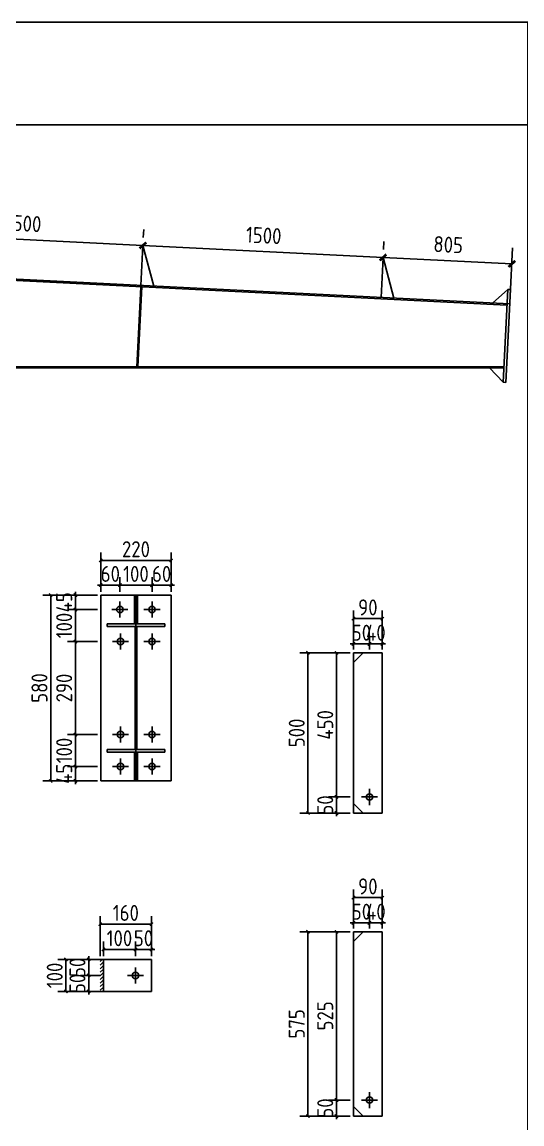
# Model space of a CAD drawing. Extents: x 411778 to 673094, y -11605 to 324395.
# Drawn here: x 446213 to 449332, y 128519 to 135395 of the extents above; entities that cross this region are included whole.
import ezdxf

# ---------------------------------------------------------------- set-up
doc = ezdxf.new("R2010")
doc.units = 0
doc.header["$LTSCALE"] = 1000
doc.header["$MEASUREMENT"] = 0
doc.styles.get("Standard").update_dxf_attribs({"font": 'gbenor.shx', "bigfont": 'gbcbig.shx'})
doc.dimstyles.get("Standard").update_dxf_attribs({"dimscale": 100, "dimtxt": 3.5, "dimasz": 1, "dimexe": 2.5, "dimexo": 3, "dimgap": 1.5, "dimtad": 1, "dimdec": 0, "dimzin": 0, "dimdsep": 46, "dimtxsty": 'Standard', "dimblk": 'ARCHTICK', "dimcen": 0.09, "dimadec": 0, "dimazin": 0, "dimtfac": 1, "dimtdec": 0, "dimtix": 1, "dimtmove": 2, "dimatfit": 3, "dimfxl": 1, "dimtolj": 1, "dimtzin": 0, "dimarcsym": 0})

# ---------------------------------------------------------------- blocks, each defined once
blk = doc.blocks.new('_ArchTick')
at = {"color": 0, "linetype": 'ByBlock', "const_width": 0.4}
blk.add_lwpolyline([(-0.5, -0.5), (0.5, 0.5)], dxfattribs=at)
blk = doc.blocks.new('*D1374')
at = {"color": 3, "lineweight": -2}
for p, q in [((445458.7, 133876), (445473.7, 134175.6)), ((446969.3, 134050.7), (446971.8, 134100.7)), ((445468.7, 134075.7), (446966.8, 134000.8))]:
    blk.add_line(p, q, dxfattribs=at)
at = {"layer": 'Defpoints', "color": 0}
for p in [(446966.8, 134000.8), (446966.8, 134000.8), (445456.2, 133826)]:
    blk.add_point(p, dxfattribs=at)
at = {"color": 3, "lineweight": -2, "xscale": 40, "yscale": 40, "zscale": 40}
for p, rotation in [((445468.7, 134075.7), 177.1375947738743), ((446966.8, 134000.8), 357.1375947738744)]:
    blk.add_blockref('_ArchTick', p, dxfattribs=dict(at, rotation=rotation))
at = {"color": 0, "insert": (446222.8, 134138.1), "char_height": 100, "attachment_point": 5, "rotation": 357.13759}
blk.add_mtext('\\A1;1500', dxfattribs=at)
blk = doc.blocks.new('*D1375')
at = {"color": 3, "lineweight": -2}
for p, q in [((446969.3, 134050.7), (446971.8, 134100.7)), ((448467.5, 133975.8), (448470, 134025.8)), ((446966.8, 134000.8), (448465, 133925.9))]:
    blk.add_line(p, q, dxfattribs=at)
at = {"layer": 'Defpoints', "color": 0}
for p in [(446966.8, 134000.8), (448465, 133925.9), (448465, 133925.9)]:
    blk.add_point(p, dxfattribs=at)
at = {"color": 3, "lineweight": -2, "xscale": 40, "yscale": 40, "zscale": 40}
for p, rotation in [((446966.8, 134000.8), 177.1375947738743), ((448465, 133925.9), 357.1375947738744)]:
    blk.add_blockref('_ArchTick', p, dxfattribs=dict(at, rotation=rotation))
at = {"color": 0, "insert": (447720.9, 134063.2), "char_height": 100, "attachment_point": 5, "rotation": 357.13759}
blk.add_mtext('\\A1;1500', dxfattribs=at)
blk = doc.blocks.new('*D1376')
at = {"color": 3, "lineweight": -2}
for p, q in [((448467.5, 133975.8), (448470, 134025.8)), ((449259, 133685.9), (449273.9, 133985.6)), ((448465, 133925.9), (449269, 133885.7))]:
    blk.add_line(p, q, dxfattribs=at)
at = {"layer": 'Defpoints', "color": 0}
for p in [(448465, 133925.9), (449269, 133885.7), (449256.5, 133636)]:
    blk.add_point(p, dxfattribs=at)
at = {"color": 3, "lineweight": -2, "xscale": 40, "yscale": 40, "zscale": 40}
for p, rotation in [((448465, 133925.9), 177.1375947738743), ((449269, 133885.7), 357.1375947738744)]:
    blk.add_blockref('_ArchTick', p, dxfattribs=dict(at, rotation=rotation))
at = {"color": 0, "insert": (448872, 134005.7), "char_height": 100, "attachment_point": 5, "rotation": 357.13759}
blk.add_mtext('\\A1;805', dxfattribs=at)
blk = doc.blocks.new('*D1405')
at = {"color": 3, "lineweight": -2}
for p, q in [((446683.6, 130749), (446495.6, 130749)), ((446545.6, 130749), (446545.6, 130769)), ((446545.6, 130659), (446545.6, 130749)), ((446683.6, 130659), (446495.6, 130659)), ((446545.6, 130659), (446545.6, 130639))]:
    blk.add_line(p, q, dxfattribs=at)
at = {"layer": 'Defpoints', "color": 0}
for p in [(446545.6, 130749), (446703.6, 130749), (446703.6, 130659)]:
    blk.add_point(p, dxfattribs=at)
at = {"color": 3, "lineweight": -2, "xscale": 20, "yscale": 20, "zscale": 20}
for p, rotation in [((446545.6, 130749), 270), ((446545.6, 130659), 90)]:
    blk.add_blockref('_ArchTick', p, dxfattribs=dict(at, rotation=rotation))
at = {"color": 0, "insert": (446475.6, 130704), "char_height": 100, "attachment_point": 5, "rotation": 90}
blk.add_mtext('\\A1;45', dxfattribs=at)
blk = doc.blocks.new('*D1400')
at = {"color": 3, "lineweight": -2}
for p, q in [((446683.6, 130949), (446495.6, 130949)), ((446545.6, 130749), (446545.6, 130949)), ((446683.6, 130749), (446495.6, 130749))]:
    blk.add_line(p, q, dxfattribs=at)
at = {"layer": 'Defpoints', "color": 0}
for p in [(446545.6, 130949), (446703.6, 130949), (446703.6, 130749)]:
    blk.add_point(p, dxfattribs=at)
at = {"color": 3, "lineweight": -2, "xscale": 20, "yscale": 20, "zscale": 20}
for p, rotation in [((446545.6, 130949), 90), ((446545.6, 130749), 270)]:
    blk.add_blockref('_ArchTick', p, dxfattribs=dict(at, rotation=rotation))
at = {"color": 0, "insert": (446475.6, 130849), "char_height": 100, "attachment_point": 5, "rotation": 90}
blk.add_mtext('\\A1;100', dxfattribs=at)
blk = doc.blocks.new('*D1401')
at = {"color": 3, "lineweight": -2}
for p, q in [((446683.6, 131529), (446495.6, 131529)), ((446545.6, 130949), (446545.6, 131529)), ((446683.6, 130949), (446495.6, 130949))]:
    blk.add_line(p, q, dxfattribs=at)
at = {"layer": 'Defpoints', "color": 0}
for p in [(446545.6, 131529), (446703.6, 131529), (446703.6, 130949)]:
    blk.add_point(p, dxfattribs=at)
at = {"color": 3, "lineweight": -2, "xscale": 20, "yscale": 20, "zscale": 20}
for p, rotation in [((446545.6, 131529), 90), ((446545.6, 130949), 270)]:
    blk.add_blockref('_ArchTick', p, dxfattribs=dict(at, rotation=rotation))
at = {"color": 0, "insert": (446475.6, 131239), "char_height": 100, "attachment_point": 5, "rotation": 90}
blk.add_mtext('\\A1;290', dxfattribs=at)
blk = doc.blocks.new('*D1402')
at = {"color": 3, "lineweight": -2}
for p, q in [((446683.6, 131729), (446495.6, 131729)), ((446545.6, 131529), (446545.6, 131729)), ((446683.6, 131529), (446495.6, 131529))]:
    blk.add_line(p, q, dxfattribs=at)
at = {"layer": 'Defpoints', "color": 0}
for p in [(446545.6, 131729), (446703.6, 131729), (446703.6, 131529)]:
    blk.add_point(p, dxfattribs=at)
at = {"color": 3, "lineweight": -2, "xscale": 20, "yscale": 20, "zscale": 20}
for p, rotation in [((446545.6, 131729), 90), ((446545.6, 131529), 270)]:
    blk.add_blockref('_ArchTick', p, dxfattribs=dict(at, rotation=rotation))
at = {"color": 0, "insert": (446475.6, 131629), "char_height": 100, "attachment_point": 5, "rotation": 90}
blk.add_mtext('\\A1;100', dxfattribs=at)
blk = doc.blocks.new('*D1406')
at = {"color": 3, "lineweight": -2}
for p, q in [((446545.6, 131819), (446545.6, 131839)), ((446683.6, 131819), (446495.6, 131819)), ((446545.6, 131729), (446545.6, 131819)), ((446683.6, 131729), (446495.6, 131729)), ((446545.6, 131729), (446545.6, 131709))]:
    blk.add_line(p, q, dxfattribs=at)
at = {"layer": 'Defpoints', "color": 0}
for p in [(446545.6, 131819), (446703.6, 131819), (446703.6, 131729)]:
    blk.add_point(p, dxfattribs=at)
at = {"color": 3, "lineweight": -2, "xscale": 20, "yscale": 20, "zscale": 20}
for p, rotation in [((446545.6, 131819), 270), ((446545.6, 131729), 90)]:
    blk.add_blockref('_ArchTick', p, dxfattribs=dict(at, rotation=rotation))
at = {"color": 0, "insert": (446475.6, 131774), "char_height": 100, "attachment_point": 5, "rotation": 90}
blk.add_mtext('\\A1;45', dxfattribs=at)
blk = doc.blocks.new('*D1403')
at = {"color": 3, "lineweight": -2}
for p, q in [((446703.6, 131839), (446703.6, 131931)), ((446823.6, 131839), (446823.6, 131931)), ((446703.6, 131881), (446683.6, 131881)), ((446703.6, 131881), (446823.6, 131881)), ((446823.6, 131881), (446843.6, 131881))]:
    blk.add_line(p, q, dxfattribs=at)
at = {"layer": 'Defpoints', "color": 0}
for p in [(446823.6, 131881), (446703.6, 131819), (446823.6, 131819)]:
    blk.add_point(p, dxfattribs=at)
at = {"color": 3, "lineweight": -2, "xscale": 20, "yscale": 20, "zscale": 20}
blk.add_blockref('_ArchTick', (446703.6, 131881), dxfattribs=at)
at = {"color": 3, "lineweight": -2, "xscale": 20, "yscale": 20, "zscale": 20, "rotation": 180}
blk.add_blockref('_ArchTick', (446823.6, 131881), dxfattribs=at)
at = {"color": 0, "insert": (446763.6, 131951), "char_height": 100, "attachment_point": 5}
blk.add_mtext('\\A1;60', dxfattribs=at)
blk = doc.blocks.new('*D1404')
at = {"color": 3, "lineweight": -2}
for p, q in [((446823.6, 131839), (446823.6, 131931)), ((447023.6, 131839), (447023.6, 131931)), ((446823.6, 131881), (447023.6, 131881))]:
    blk.add_line(p, q, dxfattribs=at)
at = {"layer": 'Defpoints', "color": 0}
for p in [(447023.6, 131881), (446823.6, 131819), (447023.6, 131819)]:
    blk.add_point(p, dxfattribs=at)
at = {"color": 3, "lineweight": -2, "xscale": 20, "yscale": 20, "zscale": 20, "rotation": 180}
blk.add_blockref('_ArchTick', (446823.6, 131881), dxfattribs=at)
at = {"color": 3, "lineweight": -2, "xscale": 20, "yscale": 20, "zscale": 20}
blk.add_blockref('_ArchTick', (447023.6, 131881), dxfattribs=at)
at = {"color": 0, "insert": (446923.6, 131951), "char_height": 100, "attachment_point": 5}
blk.add_mtext('\\A1;100', dxfattribs=at)
blk = doc.blocks.new('*D1407')
at = {"color": 3, "lineweight": -2}
for p, q in [((447023.6, 131839), (447023.6, 131931)), ((447143.6, 131839), (447143.6, 131931)), ((447023.6, 131881), (447003.6, 131881)), ((447023.6, 131881), (447143.6, 131881)), ((447143.6, 131881), (447163.6, 131881))]:
    blk.add_line(p, q, dxfattribs=at)
at = {"layer": 'Defpoints', "color": 0}
for p in [(447143.6, 131881), (447023.6, 131819), (447143.6, 131819)]:
    blk.add_point(p, dxfattribs=at)
at = {"color": 3, "lineweight": -2, "xscale": 20, "yscale": 20, "zscale": 20}
blk.add_blockref('_ArchTick', (447023.6, 131881), dxfattribs=at)
at = {"color": 3, "lineweight": -2, "xscale": 20, "yscale": 20, "zscale": 20, "rotation": 180}
blk.add_blockref('_ArchTick', (447143.6, 131881), dxfattribs=at)
at = {"color": 0, "insert": (447083.6, 131951), "char_height": 100, "attachment_point": 5}
blk.add_mtext('\\A1;60', dxfattribs=at)
blk = doc.blocks.new('*D1408')
at = {"color": 3, "lineweight": -2}
for p, q in [((446703.6, 131839), (446703.6, 132085)), ((446703.6, 132035), (447143.6, 132035)), ((447143.6, 131839), (447143.6, 132085))]:
    blk.add_line(p, q, dxfattribs=at)
at = {"layer": 'Defpoints', "color": 0}
for p in [(447143.6, 132035), (446703.6, 131819), (447143.6, 131819)]:
    blk.add_point(p, dxfattribs=at)
at = {"color": 3, "lineweight": -2, "xscale": 20, "yscale": 20, "zscale": 20, "rotation": 180}
blk.add_blockref('_ArchTick', (446703.6, 132035), dxfattribs=at)
at = {"color": 3, "lineweight": -2, "xscale": 20, "yscale": 20, "zscale": 20}
blk.add_blockref('_ArchTick', (447143.6, 132035), dxfattribs=at)
at = {"color": 0, "insert": (446923.6, 132105), "char_height": 100, "attachment_point": 5}
blk.add_mtext('\\A1;220', dxfattribs=at)
blk = doc.blocks.new('*D1409')
at = {"color": 3, "lineweight": -2}
for p, q in [((446683.6, 131819), (446341.6, 131819)), ((446391.6, 131819), (446391.6, 130659)), ((446683.6, 130659), (446341.6, 130659))]:
    blk.add_line(p, q, dxfattribs=at)
at = {"layer": 'Defpoints', "color": 0}
for p in [(446703.6, 131819), (446391.6, 130659), (446703.6, 130659)]:
    blk.add_point(p, dxfattribs=at)
at = {"color": 3, "lineweight": -2, "xscale": 20, "yscale": 20, "zscale": 20}
for p, rotation in [((446391.6, 131819), 90), ((446391.6, 130659), 270)]:
    blk.add_blockref('_ArchTick', p, dxfattribs=dict(at, rotation=rotation))
at = {"color": 0, "insert": (446321.6, 131239), "char_height": 100, "attachment_point": 5, "rotation": 90}
blk.add_mtext('\\A1;580', dxfattribs=at)
blk = doc.blocks.new('*D1455')
at = {"color": 3, "lineweight": -2}
for p, q in [((448260.5, 130559), (448124.5, 130559)), ((448174.5, 130559), (448174.5, 130579)), ((448174.5, 130459), (448174.5, 130559)), ((448260.5, 130459), (448124.5, 130459)), ((448174.5, 130459), (448174.5, 130439))]:
    blk.add_line(p, q, dxfattribs=at)
at = {"layer": 'Defpoints', "color": 0}
for p in [(448174.5, 130559), (448280.5, 130559), (448280.5, 130459)]:
    blk.add_point(p, dxfattribs=at)
at = {"color": 3, "lineweight": -2, "xscale": 20, "yscale": 20, "zscale": 20}
for p, rotation in [((448174.5, 130559), 270), ((448174.5, 130459), 90)]:
    blk.add_blockref('_ArchTick', p, dxfattribs=dict(at, rotation=rotation))
at = {"color": 0, "insert": (448104.5, 130509), "char_height": 100, "attachment_point": 5, "rotation": 90}
blk.add_mtext('\\A1;50', dxfattribs=at)
blk = doc.blocks.new('*D1456')
at = {"color": 3, "lineweight": -2}
for p, q in [((448260.5, 131459), (448124.5, 131459)), ((448174.5, 130559), (448174.5, 131459)), ((448260.5, 130559), (448124.5, 130559))]:
    blk.add_line(p, q, dxfattribs=at)
at = {"layer": 'Defpoints', "color": 0}
for p in [(448174.5, 131459), (448280.5, 131459), (448280.5, 130559)]:
    blk.add_point(p, dxfattribs=at)
at = {"color": 3, "lineweight": -2, "xscale": 20, "yscale": 20, "zscale": 20}
for p, rotation in [((448174.5, 131459), 90), ((448174.5, 130559), 270)]:
    blk.add_blockref('_ArchTick', p, dxfattribs=dict(at, rotation=rotation))
at = {"color": 0, "insert": (448104.5, 131009), "char_height": 100, "attachment_point": 5, "rotation": 90}
blk.add_mtext('\\A1;450', dxfattribs=at)
blk = doc.blocks.new('*D1457')
at = {"color": 3, "lineweight": -2}
for p, q in [((448260.5, 131459), (447946.5, 131459)), ((447996.5, 130459), (447996.5, 131459)), ((448260.5, 130459), (447946.5, 130459))]:
    blk.add_line(p, q, dxfattribs=at)
at = {"layer": 'Defpoints', "color": 0}
for p in [(447996.5, 131459), (448280.5, 131459), (448280.5, 130459)]:
    blk.add_point(p, dxfattribs=at)
at = {"color": 3, "lineweight": -2, "xscale": 20, "yscale": 20, "zscale": 20}
for p, rotation in [((447996.5, 131459), 90), ((447996.5, 130459), 270)]:
    blk.add_blockref('_ArchTick', p, dxfattribs=dict(at, rotation=rotation))
at = {"color": 0, "insert": (447926.5, 130959), "char_height": 100, "attachment_point": 5, "rotation": 90}
blk.add_mtext('\\A1;500', dxfattribs=at)
blk = doc.blocks.new('*D1454')
at = {"color": 3, "lineweight": -2}
for p, q in [((448280.5, 131479), (448280.5, 131564)), ((448380.5, 131479), (448380.5, 131564)), ((448280.5, 131514), (448260.5, 131514)), ((448280.5, 131514), (448380.5, 131514)), ((448380.5, 131514), (448400.5, 131514))]:
    blk.add_line(p, q, dxfattribs=at)
at = {"layer": 'Defpoints', "color": 0}
for p in [(448380.5, 131514), (448280.5, 131459), (448380.5, 131459)]:
    blk.add_point(p, dxfattribs=at)
at = {"color": 3, "lineweight": -2, "xscale": 20, "yscale": 20, "zscale": 20}
blk.add_blockref('_ArchTick', (448280.5, 131514), dxfattribs=at)
at = {"color": 3, "lineweight": -2, "xscale": 20, "yscale": 20, "zscale": 20, "rotation": 180}
blk.add_blockref('_ArchTick', (448380.5, 131514), dxfattribs=at)
at = {"color": 0, "insert": (448330.5, 131584), "char_height": 100, "attachment_point": 5}
blk.add_mtext('\\A1;50', dxfattribs=at)
blk = doc.blocks.new('*D1458')
at = {"color": 3, "lineweight": -2}
for p, q in [((448380.5, 131479), (448380.5, 131564)), ((448460.5, 131479), (448460.5, 131564)), ((448380.5, 131514), (448360.5, 131514)), ((448380.5, 131514), (448460.5, 131514)), ((448460.5, 131514), (448480.5, 131514))]:
    blk.add_line(p, q, dxfattribs=at)
at = {"layer": 'Defpoints', "color": 0}
for p in [(448460.5, 131514), (448380.5, 131459), (448460.5, 131459)]:
    blk.add_point(p, dxfattribs=at)
at = {"color": 3, "lineweight": -2, "xscale": 20, "yscale": 20, "zscale": 20}
blk.add_blockref('_ArchTick', (448380.5, 131514), dxfattribs=at)
at = {"color": 3, "lineweight": -2, "xscale": 20, "yscale": 20, "zscale": 20, "rotation": 180}
blk.add_blockref('_ArchTick', (448460.5, 131514), dxfattribs=at)
at = {"color": 0, "insert": (448420.5, 131584), "char_height": 100, "attachment_point": 5}
blk.add_mtext('\\A1;40', dxfattribs=at)
blk = doc.blocks.new('*D1460')
at = {"color": 3, "lineweight": -2}
for p, q in [((448280.5, 131479), (448280.5, 131722)), ((448460.5, 131479), (448460.5, 131722)), ((448460.5, 131672), (448280.5, 131672))]:
    blk.add_line(p, q, dxfattribs=at)
at = {"layer": 'Defpoints', "color": 0}
for p in [(448280.5, 131672), (448280.5, 131459), (448460.5, 131459)]:
    blk.add_point(p, dxfattribs=at)
at = {"color": 3, "lineweight": -2, "xscale": 20, "yscale": 20, "zscale": 20, "rotation": 180}
blk.add_blockref('_ArchTick', (448280.5, 131672), dxfattribs=at)
at = {"color": 3, "lineweight": -2, "xscale": 20, "yscale": 20, "zscale": 20}
blk.add_blockref('_ArchTick', (448460.5, 131672), dxfattribs=at)
at = {"color": 0, "insert": (448370.5, 131742), "char_height": 100, "attachment_point": 5}
blk.add_mtext('\\A1;90', dxfattribs=at)
blk = doc.blocks.new('*D1462')
at = {"color": 3, "lineweight": -2}
for p, q in [((448260.5, 128668), (448124.5, 128668)), ((448174.5, 128668), (448174.5, 128688)), ((448174.5, 128568), (448174.5, 128668)), ((448260.5, 128568), (448124.5, 128568)), ((448174.5, 128568), (448174.5, 128548))]:
    blk.add_line(p, q, dxfattribs=at)
at = {"layer": 'Defpoints', "color": 0}
for p in [(448174.5, 128668), (448280.5, 128668), (448280.5, 128568)]:
    blk.add_point(p, dxfattribs=at)
at = {"color": 3, "lineweight": -2, "xscale": 20, "yscale": 20, "zscale": 20}
for p, rotation in [((448174.5, 128668), 270), ((448174.5, 128568), 90)]:
    blk.add_blockref('_ArchTick', p, dxfattribs=dict(at, rotation=rotation))
at = {"color": 0, "insert": (448104.5, 128618), "char_height": 100, "attachment_point": 5, "rotation": 90}
blk.add_mtext('\\A1;50', dxfattribs=at)
blk = doc.blocks.new('*D1463')
at = {"color": 3, "lineweight": -2}
for p, q in [((448260.5, 129718), (448124.5, 129718)), ((448174.5, 128668), (448174.5, 129718)), ((448260.5, 128668), (448124.5, 128668))]:
    blk.add_line(p, q, dxfattribs=at)
at = {"layer": 'Defpoints', "color": 0}
for p in [(448174.5, 129718), (448280.5, 129718), (448280.5, 128668)]:
    blk.add_point(p, dxfattribs=at)
at = {"color": 3, "lineweight": -2, "xscale": 20, "yscale": 20, "zscale": 20}
for p, rotation in [((448174.5, 129718), 90), ((448174.5, 128668), 270)]:
    blk.add_blockref('_ArchTick', p, dxfattribs=dict(at, rotation=rotation))
at = {"color": 0, "insert": (448104.5, 129193), "char_height": 100, "attachment_point": 5, "rotation": 90}
blk.add_mtext('\\A1;525', dxfattribs=at)
blk = doc.blocks.new('*D1464')
at = {"color": 3, "lineweight": -2}
for p, q in [((448260.5, 129718), (447946.5, 129718)), ((447996.5, 128568), (447996.5, 129718)), ((448260.5, 128568), (447946.5, 128568))]:
    blk.add_line(p, q, dxfattribs=at)
at = {"layer": 'Defpoints', "color": 0}
for p in [(447996.5, 129718), (448280.5, 129718), (448280.5, 128568)]:
    blk.add_point(p, dxfattribs=at)
at = {"color": 3, "lineweight": -2, "xscale": 20, "yscale": 20, "zscale": 20}
for p, rotation in [((447996.5, 129718), 90), ((447996.5, 128568), 270)]:
    blk.add_blockref('_ArchTick', p, dxfattribs=dict(at, rotation=rotation))
at = {"color": 0, "insert": (447926.5, 129143), "char_height": 100, "attachment_point": 5, "rotation": 90}
blk.add_mtext('\\A1;575', dxfattribs=at)
blk = doc.blocks.new('*D1461')
at = {"color": 3, "lineweight": -2}
for p, q in [((448280.5, 129773), (448260.5, 129773)), ((448280.5, 129738), (448280.5, 129823)), ((448280.5, 129773), (448380.5, 129773)), ((448380.5, 129738), (448380.5, 129823)), ((448380.5, 129773), (448400.5, 129773))]:
    blk.add_line(p, q, dxfattribs=at)
at = {"layer": 'Defpoints', "color": 0}
for p in [(448380.5, 129773), (448280.5, 129718), (448380.5, 129718)]:
    blk.add_point(p, dxfattribs=at)
at = {"color": 3, "lineweight": -2, "xscale": 20, "yscale": 20, "zscale": 20}
blk.add_blockref('_ArchTick', (448280.5, 129773), dxfattribs=at)
at = {"color": 3, "lineweight": -2, "xscale": 20, "yscale": 20, "zscale": 20, "rotation": 180}
blk.add_blockref('_ArchTick', (448380.5, 129773), dxfattribs=at)
at = {"color": 0, "insert": (448330.5, 129843), "char_height": 100, "attachment_point": 5}
blk.add_mtext('\\A1;50', dxfattribs=at)
blk = doc.blocks.new('*D1465')
at = {"color": 3, "lineweight": -2}
for p, q in [((448380.5, 129773), (448360.5, 129773)), ((448380.5, 129738), (448380.5, 129823)), ((448380.5, 129773), (448460.5, 129773)), ((448460.5, 129738), (448460.5, 129823)), ((448460.5, 129773), (448480.5, 129773))]:
    blk.add_line(p, q, dxfattribs=at)
at = {"layer": 'Defpoints', "color": 0}
for p in [(448460.5, 129773), (448380.5, 129718), (448460.5, 129718)]:
    blk.add_point(p, dxfattribs=at)
at = {"color": 3, "lineweight": -2, "xscale": 20, "yscale": 20, "zscale": 20}
blk.add_blockref('_ArchTick', (448380.5, 129773), dxfattribs=at)
at = {"color": 3, "lineweight": -2, "xscale": 20, "yscale": 20, "zscale": 20, "rotation": 180}
blk.add_blockref('_ArchTick', (448460.5, 129773), dxfattribs=at)
at = {"color": 0, "insert": (448420.5, 129843), "char_height": 100, "attachment_point": 5}
blk.add_mtext('\\A1;40', dxfattribs=at)
blk = doc.blocks.new('*D1467')
at = {"color": 3, "lineweight": -2}
for p, q in [((448280.5, 129738), (448280.5, 129981)), ((448460.5, 129738), (448460.5, 129981)), ((448460.5, 129931), (448280.5, 129931))]:
    blk.add_line(p, q, dxfattribs=at)
at = {"layer": 'Defpoints', "color": 0}
for p in [(448280.5, 129931), (448280.5, 129718), (448460.5, 129718)]:
    blk.add_point(p, dxfattribs=at)
at = {"color": 3, "lineweight": -2, "xscale": 20, "yscale": 20, "zscale": 20, "rotation": 180}
blk.add_blockref('_ArchTick', (448280.5, 129931), dxfattribs=at)
at = {"color": 3, "lineweight": -2, "xscale": 20, "yscale": 20, "zscale": 20}
blk.add_blockref('_ArchTick', (448460.5, 129931), dxfattribs=at)
at = {"color": 0, "insert": (448370.5, 130001), "char_height": 100, "attachment_point": 5}
blk.add_mtext('\\A1;90', dxfattribs=at)
blk = doc.blocks.new('*D1787')
at = {"color": 3, "lineweight": -2}
for p, q in [((446700.5, 129445.5), (446578.5, 129445.5)), ((446628.5, 129445.5), (446628.5, 129465.5)), ((446628.5, 129345.5), (446628.5, 129445.5)), ((446680.5, 129345.5), (446578.5, 129345.5)), ((446628.5, 129345.5), (446628.5, 129325.5))]:
    blk.add_line(p, q, dxfattribs=at)
at = {"layer": 'Defpoints', "color": 0}
for p in [(446628.5, 129445.5), (446720.5, 129445.5), (446700.5, 129345.5)]:
    blk.add_point(p, dxfattribs=at)
at = {"color": 3, "lineweight": -2, "xscale": 20, "yscale": 20, "zscale": 20}
for p, rotation in [((446628.5, 129445.5), 270), ((446628.5, 129345.5), 90)]:
    blk.add_blockref('_ArchTick', p, dxfattribs=dict(at, rotation=rotation))
at = {"color": 0, "insert": (446558.5, 129395.5), "char_height": 100, "attachment_point": 5, "rotation": 90}
blk.add_mtext('\\A1;50', dxfattribs=at)
blk = doc.blocks.new('*D1788')
at = {"color": 3, "lineweight": -2}
for p, q in [((446628.5, 129545.5), (446628.5, 129565.5)), ((446680.5, 129545.5), (446578.5, 129545.5)), ((446628.5, 129445.5), (446628.5, 129545.5)), ((446700.5, 129445.5), (446578.5, 129445.5)), ((446628.5, 129445.5), (446628.5, 129425.5))]:
    blk.add_line(p, q, dxfattribs=at)
at = {"layer": 'Defpoints', "color": 0}
for p in [(446628.5, 129545.5), (446700.5, 129545.5), (446720.5, 129445.5)]:
    blk.add_point(p, dxfattribs=at)
at = {"color": 3, "lineweight": -2, "xscale": 20, "yscale": 20, "zscale": 20}
for p, rotation in [((446628.5, 129545.5), 270), ((446628.5, 129445.5), 90)]:
    blk.add_blockref('_ArchTick', p, dxfattribs=dict(at, rotation=rotation))
at = {"color": 0, "insert": (446558.5, 129495.5), "char_height": 100, "attachment_point": 5, "rotation": 90}
blk.add_mtext('\\A1;50', dxfattribs=at)
blk = doc.blocks.new('*D1786')
at = {"color": 3, "lineweight": -2}
for p, q in [((446720.5, 129565.5), (446720.5, 129657.5)), ((446920.5, 129565.5), (446920.5, 129657.5)), ((446720.5, 129607.5), (446920.5, 129607.5))]:
    blk.add_line(p, q, dxfattribs=at)
at = {"layer": 'Defpoints', "color": 0}
for p in [(446920.5, 129607.5), (446720.5, 129545.5), (446920.5, 129545.5)]:
    blk.add_point(p, dxfattribs=at)
at = {"color": 3, "lineweight": -2, "xscale": 20, "yscale": 20, "zscale": 20, "rotation": 180}
blk.add_blockref('_ArchTick', (446720.5, 129607.5), dxfattribs=at)
at = {"color": 3, "lineweight": -2, "xscale": 20, "yscale": 20, "zscale": 20}
blk.add_blockref('_ArchTick', (446920.5, 129607.5), dxfattribs=at)
at = {"color": 0, "insert": (446820.5, 129677.5), "char_height": 100, "attachment_point": 5}
blk.add_mtext('\\A1;100', dxfattribs=at)
blk = doc.blocks.new('*D1789')
at = {"color": 3, "lineweight": -2}
for p, q in [((446920.5, 129565.5), (446920.5, 129657.5)), ((447020.5, 129565.5), (447020.5, 129657.5)), ((446920.5, 129607.5), (446900.5, 129607.5)), ((446920.5, 129607.5), (447020.5, 129607.5)), ((447020.5, 129607.5), (447040.5, 129607.5))]:
    blk.add_line(p, q, dxfattribs=at)
at = {"layer": 'Defpoints', "color": 0}
for p in [(447020.5, 129607.5), (446920.5, 129545.5), (447020.5, 129545.5)]:
    blk.add_point(p, dxfattribs=at)
at = {"color": 3, "lineweight": -2, "xscale": 20, "yscale": 20, "zscale": 20}
blk.add_blockref('_ArchTick', (446920.5, 129607.5), dxfattribs=at)
at = {"color": 3, "lineweight": -2, "xscale": 20, "yscale": 20, "zscale": 20, "rotation": 180}
blk.add_blockref('_ArchTick', (447020.5, 129607.5), dxfattribs=at)
at = {"color": 0, "insert": (446970.5, 129677.5), "char_height": 100, "attachment_point": 5}
blk.add_mtext('\\A1;50', dxfattribs=at)
blk = doc.blocks.new('*D1790')
at = {"color": 3, "lineweight": -2}
for p, q in [((446700.5, 129545.5), (446436.5, 129545.5)), ((446486.5, 129345.5), (446486.5, 129545.5)), ((446700.5, 129345.5), (446436.5, 129345.5))]:
    blk.add_line(p, q, dxfattribs=at)
at = {"layer": 'Defpoints', "color": 0}
for p in [(446486.5, 129545.5), (446720.5, 129545.5), (446720.5, 129345.5)]:
    blk.add_point(p, dxfattribs=at)
at = {"color": 3, "lineweight": -2, "xscale": 20, "yscale": 20, "zscale": 20}
for p, rotation in [((446486.5, 129545.5), 90), ((446486.5, 129345.5), 270)]:
    blk.add_blockref('_ArchTick', p, dxfattribs=dict(at, rotation=rotation))
at = {"color": 0, "insert": (446416.5, 129445.5), "char_height": 100, "attachment_point": 5, "rotation": 90}
blk.add_mtext('\\A1;100', dxfattribs=at)
blk = doc.blocks.new('*D1791')
at = {"color": 3, "lineweight": -2}
for p, q in [((446700.5, 129565.5), (446700.5, 129815.5)), ((446700.5, 129765.5), (447020.5, 129765.5)), ((447020.5, 129565.5), (447020.5, 129815.5))]:
    blk.add_line(p, q, dxfattribs=at)
at = {"layer": 'Defpoints', "color": 0}
for p in [(447020.5, 129765.5), (446700.5, 129545.5), (447020.5, 129545.5)]:
    blk.add_point(p, dxfattribs=at)
at = {"color": 3, "lineweight": -2, "xscale": 20, "yscale": 20, "zscale": 20, "rotation": 180}
blk.add_blockref('_ArchTick', (446700.5, 129765.5), dxfattribs=at)
at = {"color": 3, "lineweight": -2, "xscale": 20, "yscale": 20, "zscale": 20}
blk.add_blockref('_ArchTick', (447020.5, 129765.5), dxfattribs=at)
at = {"color": 0, "insert": (446860.5, 129835.5), "char_height": 100, "attachment_point": 5}
blk.add_mtext('\\A1;160', dxfattribs=at)

msp = doc.modelspace()

# ---------------------------------------------------------------- hatches: boundary and pattern name
h = msp.add_hatch()
h.set_pattern_fill('ANSI31', color=256, scale=10, style=0)
h.set_pattern_definition([(45, (-3341.5, 5855.5), (-11.22532015, 11.22532015), [])])
h.paths.add_polyline_path([(446720.5, 129545.5), (446700.5, 129545.5), (446700.5, 129345.5), (446720.5, 129345.5)])

# ---------------------------------------------------------------- linework, layer by layer
for p, q in [((446966.8, 134000.8), (446954.3, 133751.1)), ((446966.8, 134000.8), (447034.2, 133747.1)), ((448465, 133925.9), (448452.5, 133676.2)), ((448465, 133925.9), (448532.4, 133672.2)), ((445256.5, 133836), (449256.5, 133636)), ((445256.5, 133828), (449238.1, 133628.9)), ((446953.9, 133743.1), (446929, 133244.2)), ((446959.9, 133742.8), (446935, 133244.2)), ((449243, 133726.8), (449148.6, 133641.4)), ((449261, 133725.9), (449243, 133726.8)), ((449218.9, 133244.5), (445256.5, 133244)), ((449218.5, 133236.5), (445256.5, 133236)), ((449129.4, 133236.5), (449214, 133147.5)), ((449232, 133146.6), (449214, 133147.5)), ((446703.6, 131819), (446703.6, 130659)), ((447143.6, 131819), (446703.6, 131819)), ((446823.6, 131779), (446823.6, 131679)), ((446913.6, 131819), (446913.6, 131639)), ((446933.6, 131819), (446933.6, 131639)), ((447023.6, 131779), (447023.6, 131679)), ((447143.6, 130659), (447143.6, 131819)), ((446773.6, 131729), (446873.6, 131729)), ((446973.6, 131729), (447073.6, 131729)), ((446826.6, 131579), (446826.6, 131479)), ((447023.6, 131579), (447023.6, 131479)), ((446776.6, 131529), (446876.6, 131529)), ((446973.6, 131529), (447073.6, 131529)), ((448460.5, 131459), (448280.5, 131459)), ((448280.5, 131459), (448280.5, 130459)), ((448280.5, 131399), (448340.5, 131459)), ((448460.5, 131459), (448460.5, 130459)), ((446826.6, 130999), (446826.6, 130899)), ((447023.6, 130999), (447023.6, 130899)), ((446776.6, 130949), (446876.6, 130949)), ((446973.6, 130949), (447073.6, 130949)), ((446826.6, 130799), (446826.6, 130699)), ((446913.6, 130839), (446913.6, 130659)), ((446933.6, 130839), (446933.6, 130659)), ((447023.6, 130799), (447023.6, 130699)), ((446776.6, 130749), (446876.6, 130749)), ((446973.6, 130749), (447073.6, 130749)), ((446703.6, 130659), (447143.6, 130659)), ((448380.5, 130609), (448380.5, 130509)), ((448280.5, 130519), (448340.5, 130459)), ((448330.5, 130559), (448430.5, 130559)), ((448460.5, 130459), (448280.5, 130459)), ((448460.5, 129718), (448280.5, 129718)), ((448280.5, 129718), (448280.5, 128568)), ((448280.5, 129658), (448340.5, 129718)), ((448460.5, 129718), (448460.5, 128568)), ((447020.5, 129545.5), (446700.5, 129545.5)), ((446720.5, 129545.5), (446720.5, 129345.5)), ((446920.5, 129495.5), (446920.5, 129395.5)), ((447020.5, 129345.5), (447020.5, 129545.5)), ((446870.5, 129445.5), (446970.5, 129445.5)), ((446700.5, 129345.5), (447020.5, 129345.5)), ((448330.5, 128668), (448430.5, 128668)), ((448380.5, 128718), (448380.5, 128618)), ((448280.5, 128628), (448340.5, 128568)), ((448460.5, 128568), (448280.5, 128568))]:
    msp.add_line(p, q)
at = {"color": 0}
for p, q in [((449243, 133726.8), (449214, 133147.5)), ((449261, 133725.9), (449232, 133146.6))]:
    msp.add_line(p, q, dxfattribs=at)
at = {"color": 1}
msp.add_line((446923.6, 131819), (446923.6, 130659), dxfattribs=at)
at = {"color": 4}
for p, q in [((447103.6, 131639), (446743.6, 131639)), ((446743.6, 131639), (446743.6, 131623)), ((446743.6, 131623), (447103.6, 131623)), ((446917.6, 131623), (446917.6, 130855)), ((446929.6, 131623), (446929.6, 130855)), ((447103.6, 131623), (447103.6, 131639)), ((446743.6, 130839), (446743.6, 130855)), ((446743.6, 130855), (447103.6, 130855)), ((447103.6, 130839), (446743.6, 130839)), ((447103.6, 130855), (447103.6, 130839))]:
    msp.add_line(p, q, dxfattribs=at)
for points in [[(449368.5, 134753), (440968.5, 134753), (440968.5, 135395), (449368.5, 135395)], [(440968.5, 134753), (449368.5, 134753), (449368.5, 122873), (440968.5, 122873)]]:
    msp.add_lwpolyline(points, close=True)
for centre in [(446823.6, 131729), (447023.6, 131729), (446826.6, 131529), (447023.6, 131529), (446826.6, 130949), (447023.6, 130949), (446826.6, 130749), (447023.6, 130749), (448380.5, 130559), (446920.5, 129445.5), (448380.5, 128668)]:
    msp.add_circle(centre, 20)

# ---------------------------------------------------------------- dimensions: what is measured, and where the dimension line sits
for base, p1, p2, angle, override, picture, middle in [((446966.8, 134000.8), (445456.2, 133826), (446966.8, 134000.8), 177.13759, {"dimtxt": 1, "dimasz": 0.4, "dimexe": 1, "dimexo": 0.5, "dimgap": 0.5, "dimclrd": 3, "dimclre": 3}, '*D1374', (446222.8, 134138.1)), ((448465, 133925.9), (446966.8, 134000.8), (448465, 133925.9), 177.13759, {"dimtxt": 1, "dimasz": 0.4, "dimexe": 1, "dimexo": 0.5, "dimgap": 0.5, "dimclrd": 3, "dimclre": 3}, '*D1375', (447720.9, 134063.2)), ((449269, 133885.7), (448465, 133925.9), (449256.5, 133636), 177.13759, {"dimtxt": 1, "dimasz": 0.4, "dimexe": 1, "dimexo": 0.5, "dimgap": 0.5, "dimclrd": 3, "dimclre": 3}, '*D1376', (448872, 134005.7)), ((446545.6, 131819), (446703.6, 131729), (446703.6, 131819), 90, {"dimtxt": 1, "dimasz": 0.2, "dimexe": 0.5, "dimexo": 0.2, "dimgap": 0.2, "dimlfac": 0.5, "dimclrd": 3, "dimclre": 3}, '*D1406', (446475.6, 131774)), ((446545.6, 131729), (446703.6, 131529), (446703.6, 131729), 90, {"dimtxt": 1, "dimasz": 0.2, "dimexe": 0.5, "dimexo": 0.2, "dimgap": 0.2, "dimlfac": 0.5, "dimclrd": 3, "dimclre": 3}, '*D1402', (446475.6, 131629)), ((446545.6, 131529), (446703.6, 130949), (446703.6, 131529), 90, {"dimtxt": 1, "dimasz": 0.2, "dimexe": 0.5, "dimexo": 0.2, "dimgap": 0.2, "dimlfac": 0.5, "dimclrd": 3, "dimclre": 3}, '*D1401', (446475.6, 131239)), ((448174.5, 131459), (448280.5, 130559), (448280.5, 131459), 90, {"dimtxt": 1, "dimasz": 0.2, "dimexe": 0.5, "dimexo": 0.2, "dimgap": 0.2, "dimlfac": 0.5, "dimclrd": 3, "dimclre": 3}, '*D1456', (448104.5, 131009)), ((446545.6, 130949), (446703.6, 130749), (446703.6, 130949), 90, {"dimtxt": 1, "dimasz": 0.2, "dimexe": 0.5, "dimexo": 0.2, "dimgap": 0.2, "dimlfac": 0.5, "dimclrd": 3, "dimclre": 3}, '*D1400', (446475.6, 130849)), ((446545.6, 130749), (446703.6, 130659), (446703.6, 130749), 90, {"dimtxt": 1, "dimasz": 0.2, "dimexe": 0.5, "dimexo": 0.2, "dimgap": 0.2, "dimlfac": 0.5, "dimclrd": 3, "dimclre": 3}, '*D1405', (446475.6, 130704)), ((448174.5, 130559), (448280.5, 130459), (448280.5, 130559), 90, {"dimtxt": 1, "dimasz": 0.2, "dimexe": 0.5, "dimexo": 0.2, "dimgap": 0.2, "dimlfac": 0.5, "dimclrd": 3, "dimclre": 3}, '*D1455', (448104.5, 130509)), ((447020.5, 129607.5), (446920.5, 129545.5), (447020.5, 129545.5), 180, {"dimtxt": 1, "dimasz": 0.2, "dimexe": 0.5, "dimexo": 0.2, "dimgap": 0.2, "dimlfac": 0.5, "dimclrd": 3, "dimclre": 3}, '*D1789', (446970.5, 129677.5)), ((448174.5, 129718), (448280.5, 128668), (448280.5, 129718), 90, {"dimtxt": 1, "dimasz": 0.2, "dimexe": 0.5, "dimexo": 0.2, "dimgap": 0.2, "dimlfac": 0.5, "dimclrd": 3, "dimclre": 3}, '*D1463', (448104.5, 129193)), ((446628.5, 129545.5), (446720.5, 129445.5), (446700.5, 129545.5), 90, {"dimtxt": 1, "dimasz": 0.2, "dimexe": 0.5, "dimexo": 0.2, "dimgap": 0.2, "dimlfac": 0.5, "dimclrd": 3, "dimclre": 3}, '*D1788', (446558.5, 129495.5)), ((446628.5, 129445.5), (446700.5, 129345.5), (446720.5, 129445.5), 90, {"dimtxt": 1, "dimasz": 0.2, "dimexe": 0.5, "dimexo": 0.2, "dimgap": 0.2, "dimlfac": 0.5, "dimclrd": 3, "dimclre": 3}, '*D1787', (446558.5, 129395.5)), ((448174.5, 128668), (448280.5, 128568), (448280.5, 128668), 90, {"dimtxt": 1, "dimasz": 0.2, "dimexe": 0.5, "dimexo": 0.2, "dimgap": 0.2, "dimlfac": 0.5, "dimclrd": 3, "dimclre": 3}, '*D1462', (448104.5, 128618))]:
    dim = msp.add_linear_dim(base=base, p1=p1, p2=p2, angle=angle, dimstyle='Standard', override=override)
    dim.commit()
    dim.dimension.update_dxf_attribs({"geometry": picture, "text_midpoint": middle})
for p1, p2, distance, picture, middle in [((446703.6, 131819), (447143.6, 131819), 216, '*D1408', (446923.6, 132105)), ((446703.6, 131819), (446703.6, 130659), -312, '*D1409', (446321.6, 131239)), ((448460.5, 131459), (448280.5, 131459), -213, '*D1460', (448370.5, 131742)), ((448280.5, 130459), (448280.5, 131459), 284, '*D1457', (447926.5, 130959)), ((448460.5, 129718), (448280.5, 129718), -213, '*D1467', (448370.5, 130001)), ((446700.5, 129545.5), (447020.5, 129545.5), 220, '*D1791', (446860.5, 129835.5)), ((446720.5, 129545.5), (446920.5, 129545.5), 62, '*D1786', (446820.5, 129677.5)), ((448280.5, 128568), (448280.5, 129718), 284, '*D1464', (447926.5, 129143)), ((446720.5, 129345.5), (446720.5, 129545.5), 234, '*D1790', (446416.5, 129445.5))]:
    dim = msp.add_aligned_dim(p1=p1, p2=p2, distance=distance, dimstyle='Standard', override={"dimtxt": 1, "dimasz": 0.2, "dimexe": 0.5, "dimexo": 0.2, "dimgap": 0.2, "dimlfac": 0.5, "dimclrd": 3, "dimclre": 3})
    dim.commit()
    dim.dimension.update_dxf_attribs({"geometry": picture, "text_midpoint": middle})
for base, p1, p2, picture, middle in [((446823.6, 131881), (446703.6, 131819), (446823.6, 131819), '*D1403', (446763.6, 131951)), ((447023.6, 131881), (446823.6, 131819), (447023.6, 131819), '*D1404', (446923.6, 131951)), ((447143.6, 131881), (447023.6, 131819), (447143.6, 131819), '*D1407', (447083.6, 131951)), ((448380.5, 131514), (448280.5, 131459), (448380.5, 131459), '*D1454', (448330.5, 131584)), ((448460.5, 131514), (448380.5, 131459), (448460.5, 131459), '*D1458', (448420.5, 131584)), ((448380.5, 129773), (448280.5, 129718), (448380.5, 129718), '*D1461', (448330.5, 129843)), ((448460.5, 129773), (448380.5, 129718), (448460.5, 129718), '*D1465', (448420.5, 129843))]:
    dim = msp.add_linear_dim(base=base, p1=p1, p2=p2, dimstyle='Standard', override={"dimtxt": 1, "dimasz": 0.2, "dimexe": 0.5, "dimexo": 0.2, "dimgap": 0.2, "dimlfac": 0.5, "dimclrd": 3, "dimclre": 3})
    dim.commit()
    dim.dimension.update_dxf_attribs({"geometry": picture, "text_midpoint": middle})

doc.saveas('drawing.dxf')
